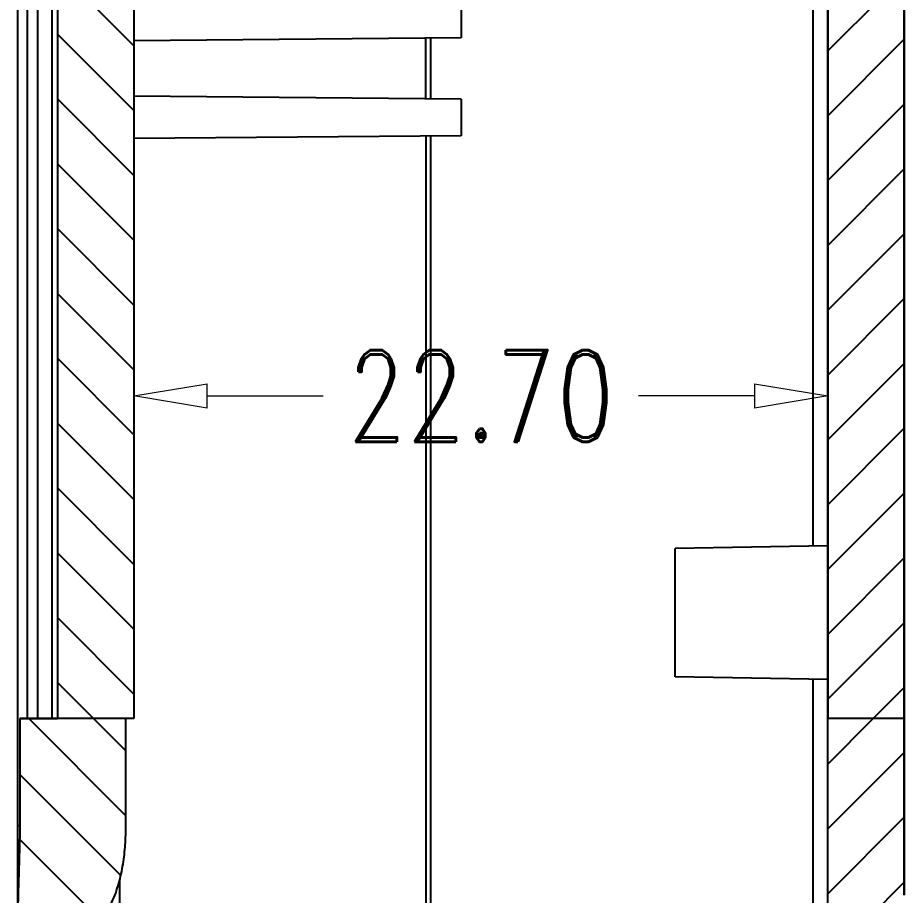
# Model space of a CAD drawing. Header units: millimetres. Extents: x 3219 to 3653, y 1046 to 1347.
# Drawn here: x 3364.43 to 3393.43, y 1180.78 to 1209.49 of the extents above; entities that cross this region are included whole.
import ezdxf

# ---------------------------------------------------------------- set-up
doc = ezdxf.new("R2010")
doc.units = ezdxf.units.MM
doc.layers.add('dim', color=82, linetype='Continuous', lineweight=9)
doc.styles.add('ROMAND', font='romand.shx', dxfattribs={"width": 0.75, "bigfont": 'gbcbig.shx'})
doc.dimstyles.new('YanXiu', dxfattribs={"dimtxt": 2.5, "dimasz": 2.2, "dimexe": 1, "dimexo": 0, "dimgap": 0.66, "dimtad": 0, "dimzin": 1, "dimdsep": 46, "dimtxsty": 'ROMAND', "dimblk": 'CLOSEDBLANK', "dimcen": 0, "dimclrd": 3, "dimclre": 3, "dimclrt": 7, "dimazin": 0, "dimtfac": 1, "dimtofl": 0, "dimtmove": 0, "dimatfit": 3, "dimldrblk": 'CLOSEDBLANK', "dimfxl": 1, "dimlwd": 5, "dimlwe": 5, "dimarcsym": 0})

# ---------------------------------------------------------------- blocks, each defined once
blk = doc.blocks.new('_ClosedBlank')
at = {"color": 0, "linetype": 'ByBlock', "lineweight": -2}
for p, q in [((-1, 0.167), (0, 0)), ((-1, 0.167), (-1, -0.167)), ((0, 0), (-1, -0.167))]:
    blk.add_line(p, q, dxfattribs=at)
blk = doc.blocks.new('*D61')
at = {"layer": 'Defpoints', "color": 0}
for p in [(3368.233, 1200.093), (3390.933, 1200.093), (3390.933, 1197.118)]:
    blk.add_point(p, dxfattribs=at)
at = {"layer": 'dim', "color": 3, "lineweight": 5}
for p, q in [((3368.233, 1200.093), (3368.233, 1196.519)), ((3390.933, 1200.093), (3390.933, 1196.519)), ((3370.633, 1197.118), (3374.429, 1197.118)), ((3388.533, 1197.118), (3384.736, 1197.118))]:
    blk.add_line(p, q, dxfattribs=at)
at = {"layer": 'dim', "color": 3, "lineweight": 5, "xscale": 2.4, "yscale": 2.4, "zscale": 2.4, "rotation": 180}
blk.add_blockref('_ClosedBlank', (3368.233, 1197.118), dxfattribs=at)
at = {"layer": 'dim', "color": 3, "lineweight": 5, "xscale": 2.4, "yscale": 2.4, "zscale": 2.4}
blk.add_blockref('_ClosedBlank', (3390.933, 1197.118), dxfattribs=at)
at = {"layer": 'dim', "color": 7, "insert": (3379.583, 1197.118), "char_height": 3, "attachment_point": 5, "style": 'ROMAND'}
blk.add_mtext('22.70', dxfattribs=at)

msp = doc.modelspace()

# ---------------------------------------------------------------- linework, layer by layer
at = {"color": 7, "linetype": 'Continuous'}
for p, q in [((3364.433, 1175.551), (3364.433, 1311.011)), ((3393.433, 1180.781), (3393.433, 1311.036)), ((3390.933, 1180.031), (3390.933, 1304.344)), ((3390.933, 1304.344), (3390.933, 1186.561)), ((3365.733, 1300.121), (3365.733, 1186.561)), ((3365.733, 1300.121), (3365.733, 1186.561)), ((3368.233, 1300.121), (3368.233, 1186.561)), ((3368.233, 1300.121), (3368.233, 1186.561)), ((3364.748, 1186.561), (3364.748, 1297.011)), ((3365.091, 1186.561), (3365.091, 1297.011)), ((3365.543, 1297.011), (3365.543, 1186.561)), ((3390.441, 1237.852), (3390.441, 1192.21)), ((3393.433, 1220.005), (3393.433, 1180.781)), ((3393.433, 1220.005), (3393.433, 1186.561)), ((3378.933, 1210.031), (3378.933, 1208.831)), ((3378.933, 1208.831), (3368.233, 1208.738)), ((3377.783, 1206.841), (3377.783, 1208.821)), ((3377.933, 1208.822), (3377.933, 1206.84)), ((3378.933, 1206.831), (3368.233, 1206.924)), ((3378.933, 1206.831), (3378.933, 1205.631)), ((3378.933, 1205.631), (3368.233, 1205.538)), ((3377.783, 1205.621), (3377.783, 1177.297)), ((3377.933, 1205.622), (3377.933, 1177.296)), ((3390.933, 1192.218), (3385.933, 1192.131)), ((3385.933, 1187.931), (3385.933, 1192.131)), ((3390.933, 1187.844), (3385.933, 1187.931)), ((3390.441, 1187.852), (3390.441, 1180.005)), ((3364.499, 1186.561), (3364.499, 1183.051)), ((3364.499, 1186.561), (3365.733, 1186.561)), ((3367.971, 1186.561), (3364.499, 1186.561)), ((3364.748, 1186.561), (3364.499, 1186.561)), ((3367.971, 1186.561), (3364.499, 1186.561)), ((3364.499, 1186.561), (3364.499, 1183.051)), ((3365.091, 1186.561), (3364.748, 1186.561)), ((3365.091, 1186.561), (3365.543, 1186.561)), ((3365.733, 1186.561), (3365.543, 1186.561)), ((3368.233, 1186.561), (3365.733, 1186.561)), ((3368.233, 1186.561), (3365.733, 1186.561)), ((3367.971, 1183.051), (3367.971, 1186.561)), ((3368.233, 1186.561), (3367.971, 1186.561)), ((3368.233, 1186.561), (3367.971, 1186.561)), ((3367.971, 1183.051), (3367.971, 1186.561)), ((3393.433, 1186.561), (3390.933, 1186.561)), ((3393.433, 1186.561), (3390.933, 1186.561)), ((3393.433, 1186.561), (3390.933, 1186.561)), ((3393.433, 1186.561), (3390.933, 1186.561)), ((3390.933, 1180.031), (3390.933, 1186.561)), ((3393.433, 1180.781), (3393.433, 1186.561)), ((3364.433, 1169.072), (3364.433, 1183.051)), ((3364.499, 1183.051), (3364.433, 1183.051)), ((3367.765, 1181.286), (3367.765, 1178.946))]:
    msp.add_line(p, q, dxfattribs=at)
at = {"color": 2, "linetype": 'Continuous'}
for p, q in [((3365.733, 1211.078), (3368.233, 1208.578)), ((3390.933, 1208.409), (3393.433, 1210.909)), ((3365.733, 1208.957), (3368.233, 1206.457)), ((3390.933, 1206.288), (3393.433, 1208.788)), ((3365.733, 1206.835), (3368.233, 1204.335)), ((3390.933, 1204.166), (3393.433, 1206.666)), ((3365.733, 1204.714), (3368.233, 1202.214)), ((3390.933, 1202.045), (3393.433, 1204.545)), ((3365.733, 1202.593), (3368.233, 1200.093)), ((3390.933, 1199.924), (3393.433, 1202.424)), ((3365.733, 1200.471), (3368.233, 1197.971)), ((3390.933, 1197.802), (3393.433, 1200.302)), ((3365.733, 1198.35), (3368.233, 1195.85)), ((3390.933, 1195.681), (3393.433, 1198.181)), ((3365.733, 1196.229), (3368.233, 1193.729)), ((3390.933, 1193.56), (3393.433, 1196.06)), ((3365.733, 1194.107), (3368.233, 1191.607)), ((3390.933, 1191.438), (3393.433, 1193.938)), ((3365.733, 1191.986), (3368.233, 1189.486)), ((3390.933, 1189.317), (3393.433, 1191.817)), ((3365.733, 1189.865), (3368.233, 1187.365)), ((3390.933, 1187.196), (3393.433, 1189.696)), ((3365.733, 1187.744), (3366.915, 1186.561)), ((3392.419, 1186.561), (3393.433, 1187.575)), ((3364.794, 1186.561), (3367.971, 1183.384)), ((3366.915, 1186.561), (3367.971, 1185.505)), ((3390.933, 1185.075), (3392.419, 1186.561)), ((3390.933, 1182.953), (3393.433, 1185.453)), ((3364.499, 1184.735), (3367.805, 1181.428)), ((3390.933, 1180.832), (3393.433, 1183.332)), ((3364.495, 1182.617), (3367.153, 1179.959)), ((3390.269, 1178.047), (3393.433, 1181.211))]:
    msp.add_line(p, q, dxfattribs=at)
at = {"color": 7, "linetype": 'Continuous'}
for points, start_tangent, end_tangent in [([(3364.499, 1183.051), (3364.493, 1182.446), (3364.479, 1181.913), (3364.465, 1181.429), (3364.452, 1180.97), (3364.441, 1180.512), (3364.435, 1180.049), (3364.433, 1179.584)], (0, -1), (0, -1)), ([(3364.499, 1183.051), (3364.493, 1182.446), (3364.479, 1181.913), (3364.465, 1181.429), (3364.452, 1180.97), (3364.441, 1180.512), (3364.435, 1180.049), (3364.433, 1179.584)], (0, -1), (0, -1)), ([(3367.182, 1180.001), (3367.511, 1180.552), (3367.738, 1181.167), (3367.877, 1181.802), (3367.949, 1182.436), (3367.971, 1183.051)], (0.601492, 0.798879), (0, 1)), ([(3367.182, 1180.001), (3367.511, 1180.552), (3367.738, 1181.167), (3367.877, 1181.802), (3367.949, 1182.436), (3367.971, 1183.051)], (0.601492, 0.798879), (0, 1))]:
    msp.add_spline(points, degree=3, dxfattribs=dict(at, start_tangent=start_tangent, end_tangent=end_tangent))

# ---------------------------------------------------------------- dimensions: what is measured, and where the dimension line sits
at = {"layer": 'dim'}
dim = msp.add_linear_dim(base=(3390.933, 1197.118), p1=(3368.233, 1200.093), p2=(3390.933, 1200.093), dimstyle='YanXiu', override={"dimtxt": 3, "dimasz": 2.4, "dimexe": 0.5997, "dimgap": 0.5997}, dxfattribs=at)
dim.commit()
dim.dimension.update_dxf_attribs({"geometry": '*D61', "text_midpoint": (3379.583, 1197.118)})

doc.saveas('drawing.dxf')
